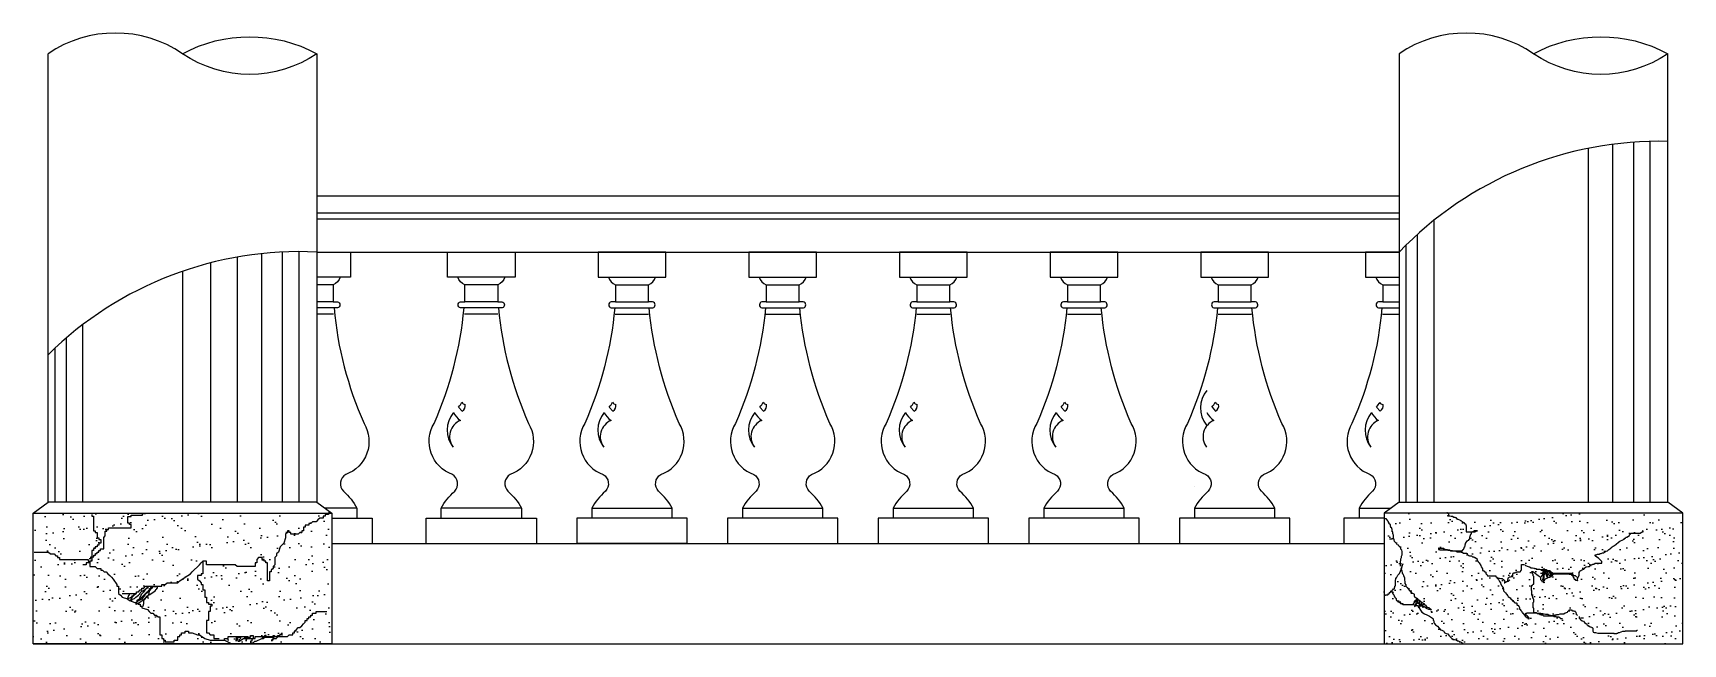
# Model space of a CAD drawing. Extents: x 693 to 3978, y 4508 to 5724.
import ezdxf

# ---------------------------------------------------------------- set-up
doc = ezdxf.new("R2010")
doc.units = 0
doc.header["$LTSCALE"] = 0.85
doc.header["$MEASUREMENT"] = 0
doc.layers.get('0').update_dxf_attribs({"color": 3, "linetype": 'CONTINUOUS'})
for name, color, linetype in [('2', 2, 'CONTINUOUS'), ('3', 3, 'CONTINUOUS'), ('4', 4, 'CONTINUOUS'), ('7', 7, 'CONTINUOUS')]:
    doc.layers.add(name, color=color, linetype=linetype)

msp = doc.modelspace()

# ---------------------------------------------------------------- hatches: boundary and pattern name
at = {"layer": '3'}
h = msp.add_hatch(dxfattribs=at)
h.set_pattern_fill('AR-SAND', color=256, scale=25, style=0)
h.set_pattern_definition([(37.5, (2517.184, -990.957), (-1.57483, 48.1706), [0, -38, 0, -42.5, 0, -40.625]), (7.5, (2517.184, -990.96), (44.2444, 70.55365), [0, -20.5, 0, -34.25, 0, -13.125]), (327.5, (2486.434, -990.957), (77.85355, 0.14148), [0, -12.5, 0, -45, 0, -58.75]), (317.5, (2486.434, -990.96), (75.1532, 21.9419), [0, -6.25, 0, -29.5, 0, -33.75])])
h.paths.add_polyline_path([(693.2, 4768), (693.2, 4508), (1288.2, 4508), (1288.2, 4768), (1281.8, 4768), (1281.8, 4765.6), (1274.6, 4765.6), (1274.6, 4762), (1271.1, 4762), (1271.1, 4758.4), (1263.9, 4758.4), (1260.4, 4754.9), (1256.8, 4751.3), (1249.6, 4751.3), (1246.1, 4747.7), (1242.5, 4747.7), (1242.5, 4744.1), (1235.3, 4744.1), (1235.3, 4740.6), (1231.8, 4740.6), (1231.8, 4733.4), (1228.2, 4733.4), (1228.2, 4729.8), (1224.6, 4729.8), (1221, 4726.3), (1206.7, 4726.3), (1206.7, 4729.8), (1203.2, 4729.8), (1203.2, 4733.4), (1199.6, 4733.4), (1199.6, 4729.8), (1196, 4726.3), (1196, 4719.1), (1192.4, 4708.4), (1188.9, 4704.8), (1185.3, 4701.3), (1181.7, 4690.6), (1178.2, 4687), (1178.2, 4683.4), (1174.6, 4679.8), (1174.6, 4665.6), (1171, 4662), (1171, 4658.4), (1167.4, 4654.8), (1167.4, 4651.3), (1163.9, 4651.3), (1163.9, 4633.4), (1160.3, 4633.4), (1160.3, 4669.1), (1156.7, 4669.1), (1156.7, 4672.7), (1153.1, 4672.7), (1153.1, 4676.3), (1149.6, 4676.3), (1149.6, 4679.8), (1142.4, 4679.8), (1138.8, 4676.3), (1138.8, 4669.1), (1137.5, 4669.1), (1137.5, 4668.6), (1135.3, 4668.6), (1135.3, 4662), (1099.5, 4662), (1095.9, 4665.6), (1083.7, 4665.6), (1083.7, 4663), (1080.9, 4663), (1080.9, 4665.6), (1038.8, 4665.6), (1038.8, 4672.7), (1031.6, 4672.7), (1031.6, 4687), (1035.2, 4687), (1035.2, 4690.6), (1038.8, 4690.6), (1038.8, 4694.1), (1045.9, 4694.1), (1045.9, 4697.7), (1049.5, 4697.7), (1049.5, 4701.3), (1053.1, 4701.3), (1053.1, 4704.8), (1070.9, 4704.8), (1070.9, 4701.3), (1074.5, 4701.3), (1074.5, 4697.7), (1116.2, 4697.7), (1114.8, 4699.7), (1114.8, 4702.6), (1117.7, 4702.6), (1123.3, 4694.1), (1126.2, 4691.3), (1129, 4682.8), (1131.8, 4679.9), (1131.8, 4677.1), (1134.6, 4674.3), (1131.8, 4674.3), (1131.8, 4671.5), (1134.6, 4668.6), (1135.3, 4668.6), (1135.3, 4669.1), (1138.8, 4669.1), (1138.8, 4676.3), (1142.4, 4679.8), (1149.6, 4679.8), (1149.6, 4676.3), (1153.1, 4676.3), (1153.1, 4672.7), (1156.7, 4672.7), (1156.7, 4669.1), (1160.3, 4669.1), (1160.3, 4633.4), (1163.9, 4633.4), (1163.9, 4651.3), (1167.4, 4651.3), (1167.4, 4654.8), (1171, 4658.4), (1171, 4662), (1174.6, 4665.6), (1174.6, 4679.8), (1178.2, 4683.4), (1178.2, 4687), (1181.7, 4690.6), (1185.3, 4701.3), (1188.9, 4704.8), (1192.4, 4708.4), (1196, 4719.1), (1196, 4726.3), (1199.6, 4729.8), (1199.6, 4733.4), (1203.2, 4733.4), (1203.2, 4729.8), (1206.7, 4729.8), (1206.7, 4726.3), (1221, 4726.3), (1224.6, 4729.8), (1228.2, 4729.8), (1228.2, 4733.4), (1231.8, 4733.4), (1231.8, 4740.6), (1235.3, 4740.6), (1235.3, 4744.1), (1242.5, 4744.1), (1242.5, 4747.7), (1246.1, 4747.7), (1249.6, 4751.3), (1256.8, 4751.3), (1260.4, 4754.9), (1263.9, 4758.4), (1271.1, 4758.4), (1271.1, 4762), (1274.6, 4762), (1274.6, 4765.6), (1281.8, 4765.6), (1281.8, 4768)])
h = msp.add_hatch(dxfattribs=at)
h.set_pattern_fill('AR-SAND', color=256, scale=20, style=0)
h.set_pattern_definition([(37.5, (2517.184, -990.957), (-1.25987, 38.53648), [0, -30.4, 0, -34, 0, -32.5]), (7.5, (2517.184, -990.957), (35.39553, 56.4429), [0, -16.4, 0, -27.4, 0, -10.5]), (327.5, (2492.584, -990.957), (62.28284, 0.11318), [0, -10, 0, -36, 0, -47]), (317.5, (2492.584, -990.957), (60.12253, 17.5535), [0, -5, 0, -23.6, 0, -27])])
h.paths.add_polyline_path([(3383.2, 4768), (3383.2, 4508), (3978.2, 4508), (3978.2, 4768)])
h.paths.add_polyline_path([(3504.9, 4695), (3494, 4695), (3493.1, 4695.9), (3491.3, 4695.9), (3491.3, 4698.6), (3492.2, 4698.6), (3493.1, 4697.7), (3502.2, 4697.7), (3502.2, 4696.8), (3504, 4696.8), (3504, 4695.9), (3504.9, 4695.9)], flags=16)
h.paths.add_polyline_path([(3627.4, 4632.4), (3627.1, 4632.1), (3628.3, 4632.4), (3628.4, 4632.4)], flags=16)
h.paths.add_polyline_path([(3699.1, 4656.8), (3699.5, 4656.8), (3699.5, 4656.3), (3699.9, 4655.9), (3699.9, 4655.5), (3700.8, 4654.2), (3701.6, 4653.4), (3701.6, 4652.6), (3702, 4652.2), (3702.8, 4650.5), (3703.3, 4649.2), (3704.1, 4648), (3705.8, 4645.9), (3706.2, 4644.6), (3707, 4642.1), (3707.9, 4640.8), (3708.3, 4639.6), (3708.3, 4641.3), (3707.9, 4641.7), (3707.9, 4642.5), (3707.5, 4642.9), (3707.5, 4645.5), (3707, 4645.9), (3707, 4646.7), (3706.6, 4647.1), (3706.6, 4648), (3705.8, 4649.2), (3705.8, 4649.6), (3705.4, 4650.1), (3705.4, 4650.5), (3704.9, 4650.9), (3704.5, 4651.3), (3704.5, 4651.7), (3703.7, 4652.6), (3703.7, 4652.6), (3704.5, 4651.7), (3704.5, 4651.3), (3705.8, 4650.1), (3705.8, 4649.2), (3706.6, 4648), (3706.6, 4647.1), (3707, 4646.7), (3707, 4645.9), (3707.5, 4645.5), (3707.5, 4642.9), (3707.9, 4642.5), (3707.9, 4641.7), (3708.3, 4641.3), (3708.3, 4639.2), (3708.4, 4639.3), (3707.9, 4640.8), (3707, 4642.1), (3706.2, 4644.6), (3705.8, 4645.9), (3704.1, 4648), (3703.3, 4649.2), (3702.8, 4650.5), (3702, 4652.2), (3701.2, 4653), (3701.2, 4653.8), (3700.8, 4654.2), (3699.9, 4655.5), (3699.9, 4655.9), (3699.1, 4656.8), (3699.1, 4656.8), (3699.1, 4655.9), (3699.9, 4653.4), (3700.3, 4652.2), (3701.2, 4650.9), (3701.6, 4649.6), (3701.6, 4645.5), (3701.2, 4645), (3701.2, 4638.8), (3700.3, 4637.9), (3700.3, 4636.7), (3699.9, 4636.2), (3699.5, 4635.8), (3699.5, 4635), (3699.1, 4635), (3699.1, 4636.2), (3699.5, 4638.8), (3700.3, 4640.8), (3700.3, 4650.9), (3699.5, 4651.7), (3699.1, 4651.3), (3699.1, 4650.5), (3698.2, 4648.8), (3698.2, 4645), (3697.8, 4644.6), (3697.8, 4643.8), (3697, 4643.8), (3697, 4643.4), (3696.6, 4643.4), (3696.6, 4642.1), (3696.1, 4642.1), (3696.1, 4642.5), (3696.6, 4642.5), (3696.6, 4643.8), (3697.4, 4643.8), (3697.4, 4644.2), (3698.2, 4645), (3698.2, 4648.8), (3699.1, 4650.5), (3699.1, 4651.3), (3699.5, 4651.7), (3699.5, 4652.2), (3700.3, 4651.3), (3700.3, 4640.8), (3699.5, 4638.8), (3699.1, 4636.2), (3699.1, 4635.4), (3700.3, 4636.7), (3700.3, 4638.3), (3701.2, 4639.2), (3701.2, 4645), (3701.6, 4645.5), (3701.6, 4649.6), (3701.2, 4650.9), (3700.3, 4652.2), (3699.9, 4653.4), (3699.1, 4655.9), (3699.1, 4656.8)], flags=16)
h.paths.add_polyline_path([(3417.5, 4658.4), (3417.5, 4661.1), (3418.4, 4661.1), (3418.4, 4663.8), (3419.3, 4664.7), (3419.3, 4665.6), (3420.2, 4666.5), (3419.3, 4662.9)], flags=16)
h.paths.add_polyline_path([(3448, 4596.7), (3447.7, 4595.8), (3448.6, 4595.8), (3448.9, 4596.7)], flags=16)

# ---------------------------------------------------------------- linework, layer by layer
at = {"color": 3}
for p, q in [((3622.2, 4630.8), (3631.1, 4633.1)), ((3631.1, 4633.1), (3633.3, 4635.3))]:
    msp.add_line(p, q, dxfattribs=at)
at = {"layer": '2'}
for p, q in [((1258.2, 4789.9), (723.2, 4789.9)), ((3413.2, 4789.9), (3948.2, 4789.9))]:
    msp.add_line(p, q, dxfattribs=at)
for points in [[(1258.2, 5682.8), (1258.2, 4789.9), (1288.2, 4768), (1288.2, 4508), (693.2, 4508), (693.2, 4768), (723.2, 4789.9), (723.2, 5682.8)], [(3413.2, 5682.8), (3413.2, 4789.9), (3383.2, 4768), (3383.2, 4508), (3978.2, 4508), (3978.2, 4768), (3948.2, 4789.9), (3948.2, 5682.8)], [(693.2, 4508), (3978.2, 4508)]]:
    msp.add_lwpolyline(points, dxfattribs=at)
at = {"layer": '3'}
for p, q in [((723.2, 5397.3), (723.2, 5682.8)), ((3789.5, 5494.4), (3789.5, 4789.9)), ((3837.9, 5502.4), (3837.9, 4789.9)), ((3879.5, 5506.6), (3879.5, 4789.9)), ((3912.4, 5508.2), (3912.4, 4789.9)), ((1258.2, 5365.9), (3413.2, 5365.9)), ((1258.2, 5353.9), (3413.2, 5353.9)), ((3449, 5322.8), (3449, 4789.9)), ((3481.9, 5350.8), (3481.9, 4789.9)), ((3426.3, 5301.3), (3426.3, 4789.9)), ((1046.3, 5266.4), (1046.3, 4789.9)), ((1099.5, 5277.9), (1099.5, 4789.9)), ((1147.9, 5284.8), (1147.9, 4789.9)), ((1189.5, 5288), (1189.5, 4789.9)), ((1222.3, 5288.8), (1222.3, 4789.9)), ((990.7, 5249.6), (990.7, 4789.9)), ((1290.9, 5223), (1258.2, 5223)), ((1618.4, 5223), (1552.9, 5223)), ((1852.9, 5223), (1918.4, 5223)), ((2152.9, 5223), (2218.4, 5223)), ((2452.9, 5223), (2518.4, 5223)), ((2752.9, 5223), (2818.4, 5223)), ((3052.9, 5223), (3118.4, 5223)), ((3380.5, 5223), (3413.2, 5223)), ((1291.4, 5164.6), (1258.2, 5164.6)), ((1618.9, 5164.6), (1552.5, 5164.6)), ((1852.5, 5164.6), (1918.9, 5164.6)), ((2152.5, 5164.6), (2218.9, 5164.6)), ((2452.5, 5164.6), (2518.9, 5164.6)), ((2752.5, 5164.6), (2818.9, 5164.6)), ((3052.5, 5164.6), (3118.9, 5164.6)), ((3380, 5164.6), (3413.2, 5164.6)), ((791.9, 5143.2), (791.9, 4789.9)), ((736.3, 5096.2), (736.3, 4789.9)), ((759, 5116.6), (759, 4789.9))]:
    msp.add_line(p, q, dxfattribs=at)
for points in [[(990.7, 5682.8, -0.25232), (1258.2, 5682.8, -0.307867), (990.7, 5682.8, 0.307867), (723.2, 5682.8, 0.307867)], [(3680.7, 5682.8, -0.25232), (3948.2, 5682.8, -0.307867), (3680.7, 5682.8, 0.307867), (3413.2, 5682.8, 0.307867)]]:
    msp.add_lwpolyline(points, format="xyb", dxfattribs=at)
for points in [[(1540.5, 4979.4), (1547.6, 4971.6)], [(1840.5, 4979.4), (1847.6, 4971.6)], [(2140.5, 4979.4), (2147.6, 4971.6)], [(2440.5, 4979.4), (2447.6, 4971.6)], [(2740.5, 4979.4), (2747.6, 4971.6)], [(3040.5, 4979.4), (3047.6, 4971.6)], [(3368, 4979.4), (3375.1, 4971.6)], [(810, 4765.6), (810, 4762), (813.6, 4762), (813.6, 4733.4), (817.2, 4733.4), (817.2, 4729.8), (820.8, 4729.8), (820.8, 4719.1), (824.3, 4719.1), (824.3, 4715.6), (827.9, 4715.6), (827.9, 4708.4), (824.3, 4708.4), (824.3, 4704.8), (820.8, 4704.8), (820.8, 4701.3), (817.2, 4701.3), (817.2, 4697.7), (813.6, 4697.7), (813.6, 4694.1), (810, 4694.1), (810, 4672.7), (806.5, 4672.7), (806.5, 4669.1), (799.3, 4669.1), (799.3, 4665.6), (792.2, 4665.6)], [(805, 4678), (808.2, 4678), (808.2, 4681.2), (814.6, 4681.2), (814.6, 4684.4), (817.8, 4684.4), (817.8, 4687.7), (821, 4687.7), (821, 4690.9), (824.2, 4690.9), (824.2, 4694.1), (827.5, 4694.1), (827.5, 4697.3), (833.9, 4697.3), (833.9, 4719.7), (837.1, 4722.9), (837.1, 4732.5), (840.3, 4732.5), (840.3, 4735.8), (837.1, 4735.8), (843.5, 4735.8), (843.5, 4739), (888.4, 4739), (888.4, 4745.4), (885.2, 4745.4), (885.2, 4748.6), (882, 4748.6), (882, 4761.4), (888.4, 4761.4), (888.4, 4764.6), (910.9, 4764.6), (910.9, 4767.8), (917.3, 4767.8)], [(1285.4, 4769.1), (1281.8, 4769.1), (1281.8, 4765.6), (1274.6, 4765.6), (1274.6, 4762), (1271.1, 4762), (1271.1, 4758.4), (1263.9, 4758.4), (1260.4, 4754.9), (1256.8, 4751.3), (1249.6, 4751.3), (1246.1, 4747.7), (1242.5, 4747.7), (1242.5, 4744.1), (1235.3, 4744.1), (1235.3, 4740.6), (1231.8, 4740.6), (1231.8, 4733.4), (1228.2, 4733.4), (1228.2, 4729.8), (1224.6, 4729.8), (1221, 4726.3), (1206.7, 4726.3), (1206.7, 4729.8), (1203.2, 4729.8), (1203.2, 4733.4), (1199.6, 4733.4), (1199.6, 4729.8), (1196, 4726.3), (1196, 4719.1), (1192.4, 4708.4), (1188.9, 4704.8), (1185.3, 4701.3), (1181.7, 4690.6), (1178.2, 4687), (1178.2, 4683.4), (1174.6, 4679.8), (1174.6, 4665.6), (1171, 4662), (1171, 4658.4), (1167.4, 4654.8), (1167.4, 4651.3), (1163.9, 4651.3), (1163.9, 4633.4), (1160.3, 4633.4), (1160.3, 4669.1), (1156.7, 4669.1), (1156.7, 4672.7), (1153.1, 4672.7), (1153.1, 4676.3), (1149.6, 4676.3), (1149.6, 4679.8), (1142.4, 4679.8), (1138.8, 4676.3), (1138.8, 4669.1), (1135.3, 4669.1), (1135.3, 4662), (1099.5, 4662), (1095.9, 4665.6), (1038.8, 4665.6), (1038.8, 4672.7), (1031.6, 4672.7), (1031.6, 4647.7), (1028, 4647.7), (1028, 4644.1), (1020.9, 4644.1), (1020.9, 4637), (1024.5, 4633.4), (1028, 4629.8), (1028, 4626.3), (1031.6, 4626.3), (1031.6, 4615.6), (1035.2, 4615.6), (1035.2, 4601.3), (1038.8, 4601.3), (1038.8, 4590.6), (1042.3, 4590.6), (1042.3, 4587), (1049.5, 4587), (1049.5, 4583.4), (1045.9, 4583.4), (1045.9, 4572.7), (1042.3, 4572.7), (1042.3, 4554.8), (1038.8, 4554.8), (1038.8, 4529.8), (1042.3, 4529.8), (1045.9, 4526.3), (1053.1, 4526.3), (1053.1, 4519.1), (1063.8, 4519.1)], [(3547.2, 4742.7), (3547.2, 4743.6), (3546.3, 4743.6), (3546.3, 4745.4), (3545.4, 4745.4), (3545.4, 4746.3), (3544.5, 4746.3), (3544.5, 4747.2), (3543.6, 4747.2), (3543.6, 4748.1), (3542.7, 4748.1), (3542.7, 4749), (3541.8, 4749), (3540.9, 4749.9), (3540, 4749.9), (3539.1, 4750.9), (3538.1, 4751.8), (3537.2, 4751.8), (3536.3, 4752.7), (3533.6, 4754.5), (3530.9, 4755.4), (3530, 4755.4), (3529.1, 4756.3), (3528.2, 4756.3), (3528.2, 4758.1), (3527.3, 4758.1), (3526.4, 4759), (3525.4, 4759), (3524.5, 4759.9), (3521.8, 4759.9), (3519.1, 4761.7), (3516.4, 4761.7), (3513.7, 4762.6), (3510, 4762.6), (3510, 4763.5), (3510.9, 4763.5), (3510.9, 4764.5), (3511.8, 4764.5), (3511.8, 4767.2), (3510.9, 4767.2), (3510.9, 4768.1), (3509.1, 4768.1), (3509.1, 4769), (3508.2, 4769), (3508.2, 4769.9)], [(3415.7, 4662.9), (3415.7, 4671.1), (3416.6, 4674.7), (3416.6, 4677.4), (3417.5, 4680.1), (3417.5, 4682.8), (3419.3, 4685.6), (3419.3, 4691.9), (3418.4, 4694.6), (3416.6, 4696.4), (3416.6, 4699.2), (3415.7, 4700.1), (3412.9, 4701.9), (3412, 4704.6), (3409.3, 4705.5), (3407.5, 4708.2), (3404.8, 4711), (3403.9, 4711.9), (3403.9, 4712.8), (3403, 4713.7), (3403, 4716.4), (3402.1, 4717.3), (3402.1, 4724.6), (3401.2, 4725.5), (3401.2, 4727.3), (3400.2, 4727.3), (3400.2, 4730.9), (3399.3, 4730.9), (3399.3, 4737.2), (3398.4, 4737.2), (3398.4, 4739.1), (3397.5, 4739.1), (3397.5, 4740), (3396.6, 4740), (3396.6, 4740.9), (3395.7, 4741.8), (3395.7, 4745.4), (3394.8, 4745.4), (3394.8, 4746.3), (3393.9, 4746.3), (3393.9, 4747.2), (3393, 4747.2), (3393, 4748.1), (3391.2, 4751.8), (3390.3, 4752.7), (3388.5, 4755.4), (3388.5, 4756.3), (3387.5, 4757.2), (3384.8, 4757.2), (3384.8, 4758.1), (3383, 4758.1), (3383, 4759.9), (3383.9, 4759.9)], [(3546.6, 4743.1), (3546.6, 4731.3), (3563.9, 4731.3), (3566.6, 4733.1), (3569.3, 4733.1), (3563, 4733.1), (3560.3, 4731.3), (3559.4, 4731.3), (3558.4, 4730.4), (3557.5, 4730.4), (3557.5, 4729.5), (3556.6, 4729.5), (3556.6, 4726.8), (3555.7, 4726.8), (3555.7, 4725.9), (3554.8, 4725), (3554.8, 4723.1), (3553.9, 4722.2), (3553.9, 4721.3), (3553, 4720.4), (3553, 4716.8), (3552.1, 4715.9), (3550.3, 4714.1), (3549.4, 4713.2), (3548.5, 4712.3), (3547.5, 4712.3), (3547.5, 4711.4), (3546.6, 4711.4), (3546.6, 4710.4), (3545.7, 4710.4), (3545.7, 4708.6), (3544.8, 4708.6), (3544.8, 4705.9), (3543.9, 4705), (3543.9, 4702.3), (3543, 4701.4), (3543, 4700.5), (3542.1, 4699.6), (3542.1, 4697.7), (3541.2, 4697.7), (3541.2, 4696.8), (3540.3, 4695.9), (3540.3, 4695), (3539.4, 4695), (3539.4, 4694.1), (3538.5, 4694.1), (3538.5, 4693.2), (3537.6, 4693.2), (3537.6, 4692.3), (3520.3, 4692.3), (3519.4, 4693.2), (3515.8, 4693.2), (3514.9, 4694.1), (3510.3, 4694.1), (3509.4, 4695), (3504.9, 4695), (3504.9, 4695.9), (3504, 4695.9), (3504, 4696.8), (3502.2, 4696.8), (3502.2, 4697.7), (3493.1, 4697.7), (3492.2, 4698.6), (3491.3, 4698.6), (3491.3, 4695.9), (3493.1, 4695.9), (3494, 4695), (3513, 4695), (3515.8, 4693.2), (3525.8, 4693.2), (3528.5, 4691.4), (3533.9, 4691.4), (3536.7, 4690.5), (3538.5, 4690.5), (3541.2, 4688.7), (3547.5, 4688.7), (3548.5, 4687.8), (3548.5, 4685.9), (3549.4, 4685.9), (3549.4, 4685), (3550.3, 4685), (3551.2, 4684.1), (3552.1, 4684.1), (3553, 4683.2), (3557.5, 4683.2), (3558.4, 4682.3), (3559.4, 4681.4), (3561.2, 4681.4), (3562.1, 4680.5), (3563.9, 4680.5), (3563.9, 4679.6), (3564.8, 4679.6), (3565.7, 4678.7), (3566.6, 4678.7), (3567.5, 4677.8), (3567.5, 4676), (3568.4, 4676), (3568.4, 4674.1), (3570.2, 4671.4), (3572.1, 4669.6), (3575.7, 4664.2), (3576.6, 4661.4), (3578.4, 4658.7), (3579.3, 4657.8), (3579.3, 4654.2), (3581.1, 4654.2), (3581.1, 4653.3), (3582.1, 4653.3), (3582.1, 4652.4), (3583, 4652.4), (3583.9, 4651.5), (3584.8, 4651.5), (3584.8, 4650.6), (3585.7, 4650.6), (3585.7, 4647.8), (3586.6, 4647.8), (3586.6, 4646.9), (3587.5, 4646), (3588.4, 4645.1), (3588.4, 4644.2), (3589.3, 4644.2), (3589.3, 4643.3), (3605.7, 4643.3), (3605.7, 4641.5), (3606.6, 4641.5), (3606.6, 4640.6), (3607.5, 4640.6), (3607.5, 4639.7), (3609.3, 4637.9), (3610.2, 4636.9), (3611.1, 4636), (3612, 4633.3), (3612.9, 4632.4), (3614.7, 4629.7), (3615.6, 4626.1), (3617.5, 4623.3), (3618.4, 4622.4), (3620.2, 4619.7), (3621.1, 4617), (3621.1, 4613.4), (3624.7, 4609.7), (3626.5, 4607), (3629.3, 4603.4), (3630.2, 4602.5), (3632.9, 4600.7), (3633.8, 4599.7), (3635.6, 4597.9), (3639.3, 4594.3), (3641.1, 4591.6), (3642, 4591.6), (3642, 4590.7), (3642.9, 4590.7), (3643.8, 4589.8), (3646.5, 4589.8), (3646.5, 4588.9), (3647.4, 4588.9), (3647.4, 4586.1), (3648.3, 4585.2), (3649.2, 4585.2), (3650.1, 4584.3), (3652, 4581.6), (3652.9, 4580.7), (3652.9, 4577.1), (3653.8, 4576.2), (3655.6, 4574.3), (3656.5, 4573.4), (3657.4, 4572.5), (3657.4, 4571.6), (3658.3, 4570.7), (3658.3, 4569.8), (3659.2, 4569.8), (3660.1, 4568.9), (3660.1, 4568), (3661, 4568), (3661, 4567.1), (3662, 4567.1), (3662, 4566.2), (3662.9, 4565.3), (3662.9, 4564.4), (3663.8, 4564.4), (3663.8, 4562.5), (3664.7, 4562.5), (3665.6, 4561.6), (3666.5, 4561.6), (3666.5, 4560.7), (3668.3, 4560.7), (3668.3, 4559.8), (3669.2, 4559.8), (3669.2, 4558.9), (3671, 4558.9), (3671, 4558), (3671.9, 4558), (3671.9, 4559.8), (3671, 4559.8), (3671, 4560.7), (3670.1, 4560.7), (3670.1, 4561.6), (3669.2, 4562.5), (3669.2, 4563.4), (3668.3, 4563.4), (3666.5, 4565.3), (3665.6, 4565.3), (3665.6, 4567.1), (3664.7, 4567.1), (3664.7, 4568), (3665.6, 4568), (3665.6, 4568.9), (3667.4, 4568.9), (3667.4, 4569.8), (3685.6, 4569.8), (3690.1, 4568.9), (3694.6, 4568.9), (3695.5, 4568), (3701.9, 4568), (3704.6, 4567.1), (3709.2, 4567.1), (3711.9, 4565.3), (3714.6, 4565.3), (3717.3, 4564.4), (3719.2, 4564.4), (3721.9, 4562.5), (3725.5, 4562.5), (3728.2, 4561.6), (3731, 4561.6), (3733.7, 4559.8), (3734.6, 4558.9), (3738.2, 4558.9)], [(3768.2, 4564.4), (3767.3, 4565.3), (3767.3, 4566.2), (3766.4, 4566.2), (3766.4, 4568), (3765.5, 4568.9), (3765.5, 4570.7), (3764.5, 4571.6), (3764.5, 4572.5), (3762.7, 4572.5), (3761.8, 4573.4), (3758.2, 4573.4), (3758.2, 4574.3), (3756.4, 4574.3), (3756.4, 4575.2), (3751.8, 4575.2), (3750.9, 4574.3), (3750, 4574.3), (3750, 4573.4), (3748.2, 4571.6), (3747.3, 4570.7), (3743.7, 4568.9), (3740.9, 4567.1), (3732.8, 4567.1), (3730, 4566.2), (3726.4, 4566.2), (3725.5, 4565.3), (3722.8, 4565.3), (3722.8, 4564.4), (3721, 4564.4), (3720.1, 4563.4), (3701, 4563.4), (3700.1, 4564.4), (3699.2, 4564.4), (3699.2, 4565.3), (3696.5, 4565.3), (3695.5, 4566.2), (3693.7, 4566.2), (3692.8, 4567.1), (3691.9, 4567.1), (3691, 4568), (3688.3, 4568), (3685.6, 4569.8), (3682.8, 4569.8), (3681.9, 4570.7), (3681, 4570.7), (3681, 4578.9), (3680.1, 4579.8), (3680.1, 4590.7), (3681, 4591.6), (3681, 4597), (3680.1, 4597.9), (3680.1, 4598.8), (3679.2, 4599.7), (3678.3, 4603.4), (3678.3, 4604.3), (3677.4, 4605.2), (3677.4, 4614.3), (3676.5, 4614.3), (3676.5, 4622.4), (3677.4, 4622.4), (3677.4, 4625.1), (3678.3, 4625.1), (3679.2, 4626.1), (3680.1, 4627), (3681, 4627), (3681, 4642.4), (3680.1, 4643.3), (3680.1, 4646), (3678.3, 4647.8), (3678.3, 4649.6), (3677.4, 4650.6), (3677.4, 4652.4), (3679.2, 4652.4), (3683.7, 4648.7), (3687.4, 4646), (3690.1, 4644.2), (3693.7, 4641.5), (3694.6, 4640.6), (3694.6, 4636), (3695.5, 4635.1), (3696.5, 4635.1), (3697.4, 4632.4), (3700.1, 4631.5), (3701, 4631.5), (3701.9, 4630.6), (3701.9, 4629.7), (3701, 4629.7), (3701, 4633.3), (3701.9, 4634.2), (3701.9, 4635.1), (3702.8, 4635.1), (3702.8, 4636), (3703.7, 4636), (3703.7, 4636.9), (3704.6, 4637.9), (3705.5, 4637.9), (3709.2, 4639.7), (3710.1, 4640.6), (3712.8, 4640.6), (3713.7, 4641.5), (3716.4, 4643.3), (3718.2, 4645.1), (3719.2, 4645.1), (3719.2, 4646), (3720.1, 4646.9), (3720.1, 4647.8), (3747.3, 4647.8), (3751.8, 4646.9), (3755.5, 4646.9), (3755.5, 4646), (3756.4, 4646), (3756.4, 4645.1), (3757.3, 4645.1), (3758.2, 4644.2), (3759.1, 4644.2), (3759.1, 4641.5), (3760, 4640.6), (3760, 4639.7), (3760.9, 4639.7), (3760.9, 4637.9), (3761.8, 4636.9), (3762.7, 4636.9), (3764.5, 4635.1), (3767.3, 4634.2), (3768.2, 4634.2), (3768.2, 4633.3), (3768.2, 4637.9), (3769.1, 4638.8), (3769.1, 4640.6), (3770, 4641.5), (3770, 4642.4), (3770.9, 4642.4), (3770.9, 4643.3), (3771.8, 4643.3), (3771.8, 4651.5), (3772.7, 4651.5), (3772.7, 4652.4), (3773.6, 4653.3), (3774.5, 4654.2), (3775.4, 4654.2), (3776.4, 4655.1), (3779.1, 4656), (3780, 4656.9), (3780.9, 4656.9), (3781.8, 4657.8), (3782.7, 4658.7), (3782.7, 4659.6), (3783.6, 4660.5), (3784.5, 4660.5), (3785.4, 4661.4), (3786.3, 4661.4), (3789.1, 4662.4), (3791.8, 4662.4), (3792.7, 4663.3), (3793.6, 4664.2), (3795.4, 4664.2), (3795.4, 4665.1), (3796.3, 4665.1), (3797.2, 4666), (3798.1, 4666), (3799, 4666.9), (3800.9, 4666.9), (3803.6, 4668.7), (3816.3, 4668.7), (3816.3, 4672.3), (3813.6, 4675.1), (3809.9, 4678.7), (3804.5, 4682.3), (3803.6, 4683.2), (3803.6, 4685), (3805.4, 4685), (3808.1, 4686.9), (3811.8, 4686.9), (3812.7, 4687.8), (3815.4, 4687.8), (3818.1, 4689.6), (3820.8, 4689.6), (3821.7, 4690.5), (3824.5, 4692.3), (3828.1, 4693.2), (3829.9, 4695), (3830.8, 4695.9), (3834.5, 4698.6), (3835.4, 4699.6), (3839, 4702.3), (3841.7, 4704.1), (3845.4, 4706.8), (3849.9, 4710.4), (3852.6, 4712.3), (3858.1, 4715), (3860.8, 4716.8), (3862.6, 4718.6), (3863.5, 4718.6), (3864.4, 4719.5), (3865.3, 4720.4), (3866.2, 4720.4), (3869.9, 4722.2), (3871.7, 4724.1), (3871.7, 4725), (3873.5, 4726.8), (3874.4, 4726.8), (3874.4, 4727.7), (3875.3, 4728.6), (3892.6, 4728.6), (3895.3, 4730.4), (3898, 4731.3), (3898, 4734), (3898.9, 4734)], [(695.7, 4690.6), (724.3, 4690.6), (727.8, 4687), (735, 4687), (738.6, 4683.4), (742.1, 4683.4), (742.1, 4679.8), (745.7, 4679.8), (745.7, 4676.3), (802.9, 4676.3), (802.9, 4672.7), (806.5, 4672.7), (806.5, 4662), (817.2, 4662), (820.8, 4658.4), (827.9, 4658.4), (827.9, 4654.8), (831.5, 4654.8), (835.1, 4651.3), (838.6, 4651.3), (842.2, 4647.7), (845.8, 4644.1), (849.3, 4640.6), (852.9, 4637), (860.1, 4626.3), (860.1, 4622.7), (863.6, 4622.7), (863.6, 4608.4), (867.2, 4604.8), (870.8, 4601.3), (881.5, 4597.7), (885.1, 4594.1), (895.8, 4590.6), (899.4, 4590.6), (903, 4587), (906.5, 4587), (906.5, 4583.4), (910.1, 4583.4), (910.1, 4579.8), (920.8, 4576.3), (924.4, 4572.7), (928, 4569.1), (931.5, 4569.1), (935.1, 4565.5), (938.7, 4565.5), (942.3, 4562), (945.8, 4562), (945.8, 4526.3), (949.4, 4526.3), (949.4, 4519.1), (953, 4519.1), (953, 4515.5), (956.6, 4515.5), (956.6, 4512), (974.4, 4512), (974.4, 4515.5), (981.6, 4515.5), (981.6, 4522.7), (985.2, 4522.7), (985.2, 4526.3), (988.7, 4526.3), (988.7, 4529.8), (995.9, 4529.8), (995.9, 4533.4), (1003, 4533.4), (1003, 4529.8), (1010.2, 4529.8), (1020.9, 4526.3), (1024.5, 4526.3), (1035.2, 4519.1), (1045.9, 4515.5), (1074.5, 4515.5), (1088.8, 4508.4), (1131.7, 4508.4)], [(870.8, 4608.4), (899.4, 4608.4), (899.4, 4612), (903, 4612), (906.5, 4615.6), (910.1, 4615.6), (910.1, 4619.1), (913.7, 4619.1), (917.3, 4622.7), (949.4, 4622.7), (949.4, 4626.3), (956.6, 4626.3), (960.1, 4629.8), (981.6, 4629.8), (985.2, 4633.4), (995.9, 4640.6), (1006.6, 4647.7), (1010.2, 4651.3), (1024.5, 4665.6), (1028, 4669.1), (1031.6, 4672.7)], [(3384.8, 4604.9), (3385.7, 4604.9), (3386.6, 4605.8), (3390.3, 4605.8), (3392.1, 4607.6), (3393, 4607.6), (3393, 4608.5), (3394.8, 4610.3), (3398.4, 4613.9), (3399.3, 4614.8), (3400.2, 4615.8), (3402.1, 4617.6), (3403, 4617.6), (3403.9, 4618.5), (3403.9, 4620.3), (3404.8, 4620.3), (3404.8, 4623), (3405.7, 4623.9), (3405.7, 4635.7), (3406.6, 4636.6), (3406.6, 4639.3), (3407.5, 4639.3), (3409.3, 4642), (3410.2, 4644.8), (3413.9, 4648.4), (3415.7, 4652.9), (3417.5, 4658.4), (3419.3, 4662.9), (3420.2, 4666.5), (3420.2, 4667.4), (3420.2, 4666.5), (3419.3, 4665.6), (3419.3, 4664.7), (3418.4, 4663.8), (3418.4, 4661.1), (3417.5, 4661.1), (3417.5, 4658.4), (3416.6, 4658.4), (3416.6, 4656.6), (3418.4, 4653.8), (3418.4, 4652), (3419.3, 4651.1), (3419.3, 4648.4), (3420.2, 4647.5), (3422, 4644.8), (3422, 4643.9), (3422.9, 4641.1), (3423.8, 4640.2), (3423.8, 4634.8), (3424.7, 4632.1), (3424.7, 4628.4), (3426.6, 4625.7), (3426.6, 4623), (3429.3, 4620.3), (3432.9, 4614.8), (3436.5, 4611.2), (3441.1, 4608.5), (3442, 4607.6), (3442.9, 4606.7), (3442.9, 4603.1), (3443.8, 4602.2), (3447.4, 4599.4), (3448.3, 4598.5), (3452, 4595.8), (3452.9, 4594.9), (3455.6, 4593.1), (3456.5, 4592.2), (3459.2, 4590.4), (3460.1, 4589.5), (3461, 4588.6), (3462.8, 4588.6), (3462.8, 4587.6), (3463.8, 4586.7), (3464.7, 4585.8), (3465.6, 4584.9), (3468.3, 4581.3), (3471.9, 4580.4), (3476.5, 4576.8), (3477.4, 4575.9), (3474.6, 4575.9), (3471.9, 4576.8), (3467.4, 4578.6), (3461.9, 4582.2), (3459.2, 4583.1), (3456.5, 4583.1), (3453.8, 4584.9), (3453.8, 4582.2), (3454.7, 4582.2), (3453.8, 4583.1), (3452.9, 4583.1), (3450.1, 4584), (3446.5, 4584), (3442, 4585.8), (3421.1, 4585.8), (3418.4, 4587.6), (3415.7, 4588.6), (3414.8, 4589.5), (3414.8, 4592.2), (3414.8, 4589.5), (3415.7, 4588.6), (3420.2, 4588.6), (3421.1, 4587.6), (3418.4, 4587.6), (3417.5, 4588.6), (3416.6, 4588.6), (3415.7, 4589.5), (3414.8, 4589.5), (3414.8, 4590.4), (3412.9, 4590.4), (3412.9, 4591.3), (3411.1, 4591.3), (3411.1, 4592.2), (3410.2, 4593.1), (3409.3, 4593.1), (3409.3, 4594), (3408.4, 4594), (3408.4, 4594.9), (3407.5, 4594.9), (3407.5, 4597.6), (3405.7, 4599.4), (3405.7, 4600.3), (3404.8, 4601.2), (3404.8, 4602.2), (3403.9, 4602.2), (3403.9, 4604), (3403, 4604.9), (3402.1, 4605.8), (3402.1, 4606.7), (3401.2, 4607.6), (3401.2, 4608.5), (3400.2, 4608.5), (3400.2, 4609.4), (3398.4, 4611.2), (3397.5, 4612.1), (3396.6, 4613), (3396.6, 4613.9), (3396.6, 4613), (3397.5, 4613), (3397.5, 4612.1), (3399.3, 4612.1), (3399.3, 4611.2), (3401.2, 4611.2), (3402.1, 4610.3), (3401.2, 4610.3)], [(3608.4, 4639.7), (3609.3, 4639.7), (3610.2, 4638.8), (3612.9, 4638.8), (3615.6, 4637.9), (3618.4, 4637.9), (3619.3, 4636.9), (3620.2, 4636.9), (3620.2, 4636), (3621.1, 4636), (3622, 4635.1), (3622, 4634.2), (3622.9, 4634.2), (3622.9, 4633.3), (3623.8, 4632.4), (3623.8, 4629.7), (3622, 4629.7), (3622.9, 4629.7), (3625.6, 4631.5), (3626.5, 4631.5), (3627.4, 4632.4), (3628.4, 4632.4), (3629.3, 4633.3), (3629.3, 4636), (3630.2, 4636), (3630.2, 4639.7), (3631.1, 4639.7), (3632, 4640.6), (3632.9, 4641.5), (3634.7, 4641.5), (3637.4, 4642.4), (3639.3, 4642.4), (3639.3, 4647.8), (3640.2, 4647.8), (3640.2, 4648.7), (3641.1, 4649.6), (3643.8, 4649.6), (3644.7, 4650.6), (3646.5, 4650.6), (3646.5, 4651.5), (3653.8, 4651.5), (3653.8, 4652.4), (3654.7, 4652.4), (3655.6, 4653.3), (3655.6, 4654.2), (3656.5, 4655.1), (3656.5, 4666), (3661, 4666), (3663.8, 4665.1), (3664.7, 4664.2), (3670.1, 4662.4), (3672.8, 4661.4), (3675.6, 4659.6), (3678.3, 4659.6), (3681, 4658.7), (3682.8, 4658.7), (3682.8, 4657.8), (3685.6, 4657.8), (3685.6, 4656.9), (3692.8, 4656.9), (3693.7, 4656), (3705.5, 4656), (3708.3, 4654.2), (3712.8, 4654.2), (3712.8, 4653.3), (3713.7, 4653.3), (3714.6, 4652.4), (3715.5, 4651.5), (3716.4, 4650.6), (3717.3, 4650.6), (3717.3, 4649.6), (3718.2, 4648.7), (3719.2, 4648.7), (3715.5, 4648.7), (3755.5, 4648.7), (3755.5, 4647.8), (3756.4, 4647.8), (3757.3, 4646.9), (3758.2, 4646.9), (3759.1, 4646), (3760, 4645.1), (3760.9, 4644.2), (3763.6, 4644.2), (3764.5, 4643.3), (3765.5, 4642.4), (3765.5, 4641.5), (3766.4, 4641.5)], [(3715, 4651.3), (3715.4, 4651.3), (3715.4, 4650.9), (3715.8, 4650.5), (3715.8, 4649.2), (3716.3, 4648.8), (3716.3, 4647.5), (3716.7, 4647.1), (3716.7, 4645.9), (3717.1, 4645.5), (3717.1, 4645), (3717.9, 4645), (3717.9, 4644.6), (3716.7, 4644.6), (3715.8, 4645.9), (3715.8, 4646.3), (3715.4, 4646.7), (3715, 4647.1), (3715, 4647.5), (3714.6, 4648), (3713.7, 4649.2), (3713.7, 4650.1), (3713.3, 4650.5), (3713.3, 4650.9), (3712.9, 4651.3), (3712.5, 4651.7), (3712.1, 4653), (3710.8, 4653.4), (3710.4, 4653.8), (3710, 4653.8), (3709.5, 4654.2), (3709.5, 4653.8), (3710, 4653.8), (3711.2, 4653.4), (3711.6, 4653), (3713.3, 4651.7), (3714.6, 4650.9), (3715, 4650.5), (3715.4, 4650.1), (3715.4, 4645.5), (3715.8, 4645.5), (3715.8, 4642.1), (3716.3, 4642.1), (3716.3, 4642.5), (3715.8, 4642.9), (3715, 4645), (3714.6, 4646.3), (3712.9, 4648.8), (3712.5, 4650.1), (3712.1, 4650.5), (3711.6, 4650.9), (3711.2, 4651.3), (3710.8, 4651.3), (3710.4, 4651.7), (3710, 4651.7), (3709.5, 4652.2), (3709.1, 4652.6), (3708.7, 4652.6), (3707.5, 4653.4), (3707, 4653.8), (3706.6, 4653.8), (3706.6, 4654.2), (3705.8, 4654.2), (3705.8, 4654.7), (3705.4, 4654.7), (3705.8, 4654.7), (3706.2, 4654.2), (3708.7, 4653.4), (3710, 4653), (3712.5, 4651.3), (3712.9, 4650.9), (3713.7, 4650.1), (3713.7, 4649.2), (3714.2, 4649.2), (3714.2, 4647.1), (3714.6, 4647.1), (3714.6, 4643.8), (3715, 4643.4), (3715, 4642.1), (3714.2, 4642.1), (3713.7, 4642.5), (3712.9, 4643.8), (3711.6, 4645), (3710, 4647.5), (3709.1, 4649.6), (3707.5, 4651.3), (3707, 4651.7), (3705.8, 4652.6), (3705.8, 4653), (3705.4, 4653.4), (3704.9, 4653.4), (3704.5, 4653.8), (3704.1, 4653.8), (3704.1, 4654.2), (3703.7, 4654.2), (3703.3, 4654.7), (3702.8, 4654.7), (3702.4, 4655.1), (3702, 4655.1), (3702, 4655.5), (3701.2, 4655.5), (3701.2, 4655.9), (3700.8, 4655.9), (3700.8, 4656.3), (3700.8, 4655.5), (3701.2, 4655.1), (3701.6, 4654.7), (3702.4, 4653.4), (3703.7, 4652.6), (3704.1, 4652.2), (3704.5, 4651.7), (3704.5, 4651.3), (3704.9, 4650.9), (3705.4, 4650.5), (3705.4, 4650.1), (3705.8, 4649.6), (3705.8, 4649.2), (3706.6, 4648), (3706.6, 4647.1), (3707, 4646.7), (3707, 4645.9), (3707.5, 4645.5), (3707.5, 4642.9), (3707.9, 4642.5), (3707.9, 4641.7), (3708.3, 4641.3), (3708.3, 4639.6), (3707.9, 4640.8), (3707, 4642.1), (3706.2, 4644.6), (3705.8, 4645.9), (3704.1, 4648), (3703.3, 4649.2), (3702.8, 4650.5), (3702, 4652.2), (3701.6, 4652.6), (3701.6, 4653), (3701.2, 4653.4), (3701.2, 4653.8), (3700.8, 4654.2), (3699.9, 4655.5), (3699.9, 4655.9), (3699.5, 4656.3), (3699.5, 4656.8), (3699.1, 4656.8), (3699.1, 4655.9), (3699.9, 4653.4), (3700.3, 4652.2), (3701.2, 4650.9), (3701.6, 4649.6), (3701.6, 4645.5), (3701.2, 4645), (3701.2, 4639.2), (3700.8, 4638.8), (3700.8, 4638.3), (3700.3, 4637.9), (3700.3, 4636.7), (3699.9, 4636.2), (3699.5, 4635.8), (3699.5, 4635), (3699.1, 4635), (3699.1, 4634.1), (3699.1, 4636.2), (3699.5, 4638.8), (3700.3, 4640.8), (3700.3, 4650.9), (3699.9, 4651.3), (3699.9, 4651.7), (3699.5, 4652.2), (3699.5, 4651.7), (3699.1, 4651.3), (3699.1, 4650.5), (3698.2, 4648.8), (3698.2, 4645), (3697.8, 4644.6), (3697.8, 4644.2), (3697.4, 4644.2), (3697.4, 4643.8), (3697, 4643.8), (3697, 4643.4), (3696.6, 4643.4), (3696.6, 4642.5), (3696.1, 4642.5), (3696.1, 4642.1), (3695.7, 4642.1), (3695.7, 4641.7)], [(885.3, 4607.1), (884.7, 4605.9), (884.7, 4605.2), (884, 4605.2), (884, 4604.6), (883.4, 4604.6), (883.4, 4603.4), (882.8, 4603.4), (882.8, 4601.5), (882.2, 4601.5), (882.2, 4599.7), (881.6, 4599.7), (881.6, 4598.5), (881, 4598.5), (881, 4597.8), (881.6, 4597.8), (883.4, 4598.5), (884, 4599.1), (885.9, 4599.7), (888.4, 4600.9), (890.2, 4601.5), (890.8, 4604), (892.7, 4604.6), (893.3, 4605.2), (893.9, 4605.9), (895.8, 4606.5), (896.4, 4607.1), (897, 4607.7), (897.6, 4607.7), (897.6, 4608.3), (897.6, 4607.7), (897, 4607.7), (897, 4607.1), (896.4, 4606.5), (894.5, 4605.2), (893.3, 4603.4), (892.7, 4602.8), (890.2, 4600.3), (889.6, 4599.7), (889, 4599.1), (887.7, 4597.2), (887.7, 4596), (887.1, 4596), (887.1, 4595.4), (889.6, 4595.4), (891.4, 4597.2), (895.1, 4598.5), (898.2, 4600.9), (900.7, 4602.8), (903.2, 4605.2), (905.6, 4607.7), (906.2, 4609.6), (908.7, 4612), (909.3, 4612.6), (909.9, 4613.3), (910.6, 4613.9), (912.4, 4613.9), (912.4, 4614.5), (913, 4614.5), (913.6, 4615.1), (914.3, 4615.7), (916.1, 4615.7), (916.7, 4616.3), (917.3, 4617), (918, 4617), (918.6, 4617.6), (918.6, 4618.2), (919.2, 4618.2), (919.2, 4618.8), (919.8, 4619.4), (920.4, 4620), (921, 4620.7), (921, 4621.3), (921.7, 4621.3), (921.7, 4620.7), (921, 4620), (919.2, 4618.2), (916.7, 4615.7), (914.3, 4612), (912.4, 4610.2), (909.9, 4607.7), (909.3, 4607.1), (908.7, 4606.5), (908.1, 4604.6), (908.1, 4604), (907.5, 4603.4), (906.9, 4602.8), (906.2, 4602.2), (906.2, 4601.5), (905.6, 4600.9), (905.6, 4599.7), (905, 4599.7), (905, 4598.5), (904.4, 4597.8), (904.4, 4597.2), (903.8, 4597.2), (903.8, 4596.6), (903.2, 4596), (902.5, 4596), (901.9, 4595.4), (901.3, 4594.8), (900.7, 4594.8), (900.1, 4594.2), (900.1, 4593.5), (901.3, 4593.5), (904.4, 4596), (908.7, 4599.7), (912.4, 4604), (916.7, 4607.7), (920.4, 4612), (922.3, 4612.6), (923.5, 4614.5), (925.4, 4615.7), (925.4, 4616.3), (926.6, 4618.2), (927.2, 4618.8), (927.8, 4619.4), (927.8, 4620), (928.4, 4620), (928.4, 4620.7), (929.1, 4620.7), (929.7, 4621.3), (929.7, 4621.9), (929.1, 4621.3), (927.2, 4617.6), (922.3, 4611.4), (916.1, 4605.9), (909.9, 4597.2), (901.9, 4592.9), (898.8, 4590.5), (897.6, 4588.6), (897.6, 4586.8), (898.2, 4586.8), (898.8, 4587.4), (901.9, 4588.6), (914.3, 4597.2), (920.4, 4603.4), (926, 4606.5), (932.1, 4610.8), (934, 4612), (936.5, 4613.9), (938.3, 4616.3), (938.9, 4617), (939.5, 4617.6), (939.5, 4618.8), (940.8, 4618.8), (940.8, 4621.9), (934.6, 4621.9), (930.9, 4621.3), (929.1, 4618.2), (924.7, 4613.9), (923.5, 4608.3), (922.9, 4606.5), (921.7, 4603.4), (920.4, 4601.5), (919.8, 4600.9), (917.3, 4599.1), (916.7, 4598.5), (914.3, 4596), (913.6, 4595.4), (913.6, 4594.8), (913, 4594.2), (913, 4586.8), (912.4, 4586.8), (912.4, 4584.3), (911.8, 4584.3), (911.8, 4582.4)], [(1067.4, 4515.5), (1074.5, 4515.5), (1074.5, 4519.1), (1081.7, 4519.1), (1081.7, 4522.7), (1121, 4522.7), (1121, 4519.1), (1135.3, 4519.1), (1135.3, 4522.7), (1199.6, 4522.7), (1203.2, 4526.3), (1210.3, 4526.3), (1210.3, 4529.8), (1213.9, 4529.8), (1213.9, 4533.4), (1217.5, 4537), (1221, 4540.5), (1224.6, 4540.5), (1228.2, 4544.1), (1231.8, 4547.7), (1235.3, 4551.3), (1235.3, 4554.8), (1238.9, 4554.8), (1238.9, 4558.4), (1242.5, 4558.4), (1242.5, 4562), (1246.1, 4562), (1246.1, 4565.5), (1249.6, 4565.5), (1249.6, 4569.1), (1256.8, 4569.1), (1256.8, 4572.7), (1278.2, 4572.7)], [(3461.9, 4584), (3461.9, 4581.3), (3461, 4581.3), (3461, 4580.4), (3460.1, 4580.4), (3460.1, 4586.7), (3460.1, 4585.8), (3459.2, 4584.9), (3459.2, 4583.1), (3457.4, 4583.1), (3457.4, 4589.5), (3456.5, 4588.6), (3456.5, 4587.6), (3455.6, 4586.7), (3454.7, 4585.8), (3454.7, 4584.9), (3453.8, 4584.9), (3453.8, 4584), (3453.8, 4592.2), (3453.8, 4591.3), (3452.9, 4590.4), (3452, 4589.5), (3451.1, 4588.6), (3450.1, 4588.6), (3450.1, 4596.7), (3450.1, 4594.9), (3448.3, 4589.5), (3446.5, 4586.7), (3445.6, 4584), (3444.7, 4583.1), (3443.8, 4582.2), (3444.7, 4583.1), (3444.7, 4584), (3445.6, 4586.7), (3447.4, 4590.4), (3448.3, 4591.3), (3448.3, 4595.8), (3449.2, 4595.8), (3449.2, 4598.5), (3450.1, 4598.5), (3449.2, 4597.6), (3448.3, 4594.9), (3447.4, 4594), (3446.5, 4593.1), (3446.5, 4592.2), (3445.6, 4592.2), (3444.7, 4591.3), (3443.8, 4591.3), (3443.8, 4590.4), (3443.8, 4593.1), (3445.6, 4594.9), (3447.4, 4596.7), (3448.3, 4596.7), (3448.3, 4597.6), (3447.4, 4594.9), (3445.6, 4592.2), (3442.9, 4590.4), (3441.1, 4587.6), (3441.1, 4586.7), (3440.2, 4586.7), (3440.2, 4585.8), (3439.3, 4585.8)], [(3451.1, 4582.2), (3451.1, 4581.3), (3452, 4580.4), (3455.6, 4575), (3458.3, 4571.3), (3463.8, 4567.7), (3468.3, 4565.9), (3473.7, 4563.2), (3479.2, 4559.5), (3480.1, 4558.6), (3481, 4557.7), (3481, 4555), (3481.9, 4554.1), (3481.9, 4550.5), (3482.8, 4549.6), (3485.5, 4545.9), (3489.2, 4543.2), (3492.8, 4539.6), (3495.5, 4536), (3498.2, 4535.1), (3501.9, 4533.2), (3502.8, 4530.5), (3505.5, 4529.6), (3506.4, 4528.7), (3510, 4527.8), (3512.7, 4524.2), (3513.7, 4523.3), (3514.6, 4522.4), (3517.3, 4519.6), (3518.2, 4518.7), (3520.9, 4516.9), (3523.6, 4516.9), (3526.4, 4516), (3529.1, 4514.2), (3530.9, 4514.2), (3531.8, 4513.3), (3532.7, 4513.3), (3532.7, 4512.4), (3535.4, 4512.4), (3536.3, 4511.5), (3537.2, 4511.5), (3537.2, 4510.6), (3538.1, 4510.6), (3538.1, 4509.7), (3539.1, 4509.7), (3539.1, 4508.8), (3540, 4508.8), (3540, 4507.9), (3540.9, 4507.9)], [(3771.3, 4562.3), (3771.3, 4559.5), (3774.9, 4555.9), (3777.7, 4554.1), (3780.4, 4553.2), (3782.2, 4550.5), (3784.9, 4548.7), (3785.8, 4547.8), (3786.7, 4546.8), (3786.7, 4545.9), (3787.6, 4545.9), (3788.5, 4545), (3788.5, 4544.1), (3790.4, 4544.1), (3793.1, 4542.3), (3795.8, 4541.4), (3796.7, 4540.5), (3797.6, 4540.5), (3798.5, 4539.6), (3798.5, 4533.2), (3799.4, 4532.3), (3799.4, 4531.4), (3800.3, 4531.4), (3801.2, 4530.5), (3804, 4530.5), (3808.5, 4529.6), (3840.3, 4529.6), (3841.2, 4528.7), (3846.6, 4528.7), (3846.6, 4529.6), (3848.4, 4529.6), (3849.3, 4530.5), (3852.1, 4530.5), (3854.8, 4532.3), (3858.4, 4533.2), (3862.9, 4533.2), (3863.8, 4534.2), (3886.5, 4534.2), (3886.5, 4535.1), (3887.4, 4535.1)], [(1097.9, 4521.7), (1097.9, 4513.2), (1097.9, 4516), (1100.7, 4516), (1100.7, 4521.7), (1106.4, 4521.7), (1106.4, 4518.9), (1103.5, 4516), (1103.5, 4513.2), (1100.7, 4513.2), (1103.5, 4513.2), (1112, 4518.9), (1114.8, 4518.9), (1117.7, 4521.7), (1120.5, 4521.7), (1120.5, 4518.9), (1117.7, 4516), (1117.7, 4513.2), (1117.7, 4518.9), (1120.5, 4518.9), (1123.3, 4521.7), (1126.2, 4521.7), (1126.2, 4524.5), (1131.8, 4524.5), (1131.8, 4518.9), (1129, 4516), (1129, 4513.2), (1126.2, 4513.2), (1126.2, 4510.4), (1131.8, 4510.4), (1134.6, 4513.2), (1137.5, 4513.2), (1148.8, 4518.9), (1151.6, 4521.7), (1157.3, 4521.7), (1157.3, 4524.5), (1154.4, 4524.5), (1151.6, 4521.7), (1151.6, 4518.9), (1148.8, 4518.9), (1151.6, 4518.9), (1154.4, 4521.7), (1171.4, 4521.7), (1171.4, 4524.5), (1174.2, 4524.5), (1174.2, 4521.7), (1171.4, 4521.7), (1171.4, 4518.9), (1168.6, 4516), (1168.6, 4513.2), (1168.6, 4516), (1171.4, 4516), (1171.4, 4518.9), (1177.1, 4518.9), (1179.9, 4521.7), (1179.9, 4524.5), (1185.5, 4524.5), (1185.5, 4527.4), (1188.4, 4527.4), (1188.4, 4530.2), (1188.4, 4524.5)]]:
    msp.add_lwpolyline(points, dxfattribs=at)
for centre, radius, start, end in [((3930.9, 4790.3), 718.1, 88.6171, 136.1306), ((1223.8, 4575.6), 713.3, 87.2368, 134.5774), ((3072.4, 4977.4), 54.8, 139.9485, 218.2693), ((1572.4, 4933.4), 54.8, 139.9485, 218.2693), ((1566, 4985.7), 39.4, 205.6381, 236.2656), ((1508.1, 5008), 43.2, 318.4965, 334.0537), ((1554, 4992.3), 7.69, 204.0334, 266.0538), ((1542.3, 4981.8), 11.5, 297.5582, 13.9298), ((1872.4, 4933.4), 54.8, 139.9485, 218.2693), ((1866, 4985.7), 39.4, 205.6381, 236.2656), ((1808.1, 5008), 43.2, 318.4965, 334.0537), ((1854, 4992.3), 7.69, 204.0334, 266.0538), ((1842.3, 4981.8), 11.5, 297.5582, 13.9298), ((2172.4, 4933.4), 54.8, 139.9485, 218.2693), ((2166, 4985.7), 39.4, 205.6381, 236.2656), ((2108.1, 5008), 43.2, 318.4965, 334.0537), ((2154, 4992.3), 7.69, 204.0334, 266.0538), ((2142.3, 4981.8), 11.5, 297.5582, 13.9298), ((2472.4, 4933.4), 54.8, 139.9485, 218.2693), ((2466, 4985.7), 39.4, 205.6381, 236.2656), ((2408.1, 5008), 43.2, 318.4965, 334.0537), ((2454, 4992.3), 7.69, 204.0334, 266.0538), ((2442.3, 4981.8), 11.5, 297.5582, 13.9298), ((2772.4, 4933.4), 54.8, 139.9485, 218.2693), ((2766, 4985.7), 39.4, 205.6381, 236.2656), ((2708.1, 5008), 43.2, 318.4965, 334.0537), ((2754, 4992.3), 7.69, 204.0334, 266.0538), ((2742.3, 4981.8), 11.5, 297.5582, 13.9298), ((3066, 4985.7), 39.4, 205.6381, 236.2656), ((3008.1, 5008), 43.2, 318.4965, 334.0537), ((3054, 4992.3), 7.69, 204.0334, 266.0538), ((3042.3, 4981.8), 11.5, 297.5582, 13.9298), ((3400, 4933.4), 54.8, 139.9485, 218.2693), ((3393.5, 4985.7), 39.4, 205.6381, 236.2656), ((3335.7, 5008), 43.2, 318.4965, 334.0537), ((3381.5, 4992.3), 7.69, 204.0334, 266.0538), ((3369.8, 4981.8), 11.5, 297.5582, 13.9298), ((1558.1, 4920.3), 35.5, 113.2336, 216.0389), ((1858.1, 4920.3), 35.5, 113.2336, 216.0389), ((2158.1, 4920.3), 35.5, 113.2336, 216.0389), ((2458.1, 4920.3), 35.5, 113.2336, 216.0389), ((2758.1, 4920.3), 35.5, 113.2336, 216.0389), ((3058.1, 4920.3), 35.5, 113.2336, 216.0389), ((3385.7, 4920.3), 35.5, 113.2336, 216.0389)]:
    msp.add_arc(centre, radius, start, end, dxfattribs=at)
at = {"layer": '4'}
for p, q in [((3005.7, 4822), (3005.7, 4822)), ((693.2, 4768), (1288.2, 4768)), ((1338.2, 4778), (1338.2, 4778)), ((1665.7, 4778), (1665.7, 4778)), ((1805.7, 4778), (1805.7, 4778)), ((2105.7, 4778), (2105.7, 4778)), ((2405.7, 4778), (2405.7, 4778)), ((2705.7, 4778), (2705.7, 4778)), ((3333.2, 4778), (3333.2, 4778)), ((3978.2, 4768), (3383.2, 4768)), ((1995.7, 4708), (1775.7, 4708))]:
    msp.add_line(p, q, dxfattribs=at)
for points in [[(1258.2, 5399.8), (3413.2, 5399.8)], [(1258.2, 5288), (3413.2, 5288)], [(1288.2, 4708), (3383.2, 4708)]]:
    msp.add_lwpolyline(points, dxfattribs=at)
for points in [[(1258.2, 5288), (1325.5, 5288), (1325.5, 5238), (1305, 5238, -0.218708), (1290.9, 5223), (1290.9, 5188.8), (1299.3, 5188.8, -0.814938), (1299.5, 5176.8), (1292.5, 5176.8, 0.081829), (1352.2, 4946.9, -0.471753), (1315.7, 4845.2, 0.487604), (1311.2, 4811.9, -0.093309), (1338.2, 4778), (1338.2, 4758), (1368.2, 4758), (1368.2, 4708)], [(1475.7, 4708), (1475.7, 4758), (1505.7, 4758), (1505.7, 4778, -0.093309), (1532.7, 4811.9, 0.487604), (1528.1, 4845.2, -0.471753), (1491.6, 4946.9, 0.081829), (1551.4, 5176.8), (1544.3, 5176.8, -0.814938), (1544.5, 5188.8), (1552.9, 5188.8), (1552.9, 5223, -0.218708), (1538.9, 5238), (1518.4, 5238), (1518.4, 5288), (1585.7, 5288), (1653, 5288), (1653, 5238), (1632.5, 5238, -0.218708), (1618.4, 5223), (1618.4, 5188.8), (1626.8, 5188.8, -0.814938), (1627, 5176.8), (1620, 5176.8, 0.081829), (1679.7, 4946.9, -0.471753), (1643.3, 4845.2, 0.487604), (1638.7, 4811.9, -0.093309), (1665.7, 4778), (1665.7, 4758), (1695.7, 4758), (1695.7, 4708)], [(1995.7, 4708), (1995.7, 4758), (1965.7, 4758), (1965.7, 4778, 0.093309), (1938.7, 4811.9, -0.487604), (1943.3, 4845.2, 0.471753), (1979.7, 4946.9, -0.081829), (1920, 5176.8), (1927, 5176.8, 0.814938), (1926.8, 5188.8), (1918.4, 5188.8), (1918.4, 5223, 0.218708), (1932.5, 5238), (1953, 5238), (1953, 5288), (1885.7, 5288), (1818.4, 5288), (1818.4, 5238), (1838.9, 5238, 0.218708), (1852.9, 5223), (1852.9, 5188.8), (1844.5, 5188.8, 0.814938), (1844.3, 5176.8), (1851.4, 5176.8, -0.081829), (1791.6, 4946.9, 0.471753), (1828.1, 4845.2, -0.487604), (1832.7, 4811.9, 0.093309), (1805.7, 4778), (1805.7, 4758), (1775.7, 4758), (1775.7, 4708)], [(2295.7, 4708), (2295.7, 4758), (2265.7, 4758), (2265.7, 4778, 0.093309), (2238.7, 4811.9, -0.487604), (2243.3, 4845.2, 0.471753), (2279.7, 4946.9, -0.081829), (2220, 5176.8), (2227, 5176.8, 0.814938), (2226.8, 5188.8), (2218.4, 5188.8), (2218.4, 5223, 0.218708), (2232.5, 5238), (2253, 5238), (2253, 5288), (2185.7, 5288), (2118.4, 5288), (2118.4, 5238), (2138.9, 5238, 0.218708), (2152.9, 5223), (2152.9, 5188.8), (2144.5, 5188.8, 0.814938), (2144.3, 5176.8), (2151.4, 5176.8, -0.081829), (2091.6, 4946.9, 0.471753), (2128.1, 4845.2, -0.487604), (2132.7, 4811.9, 0.093309), (2105.7, 4778), (2105.7, 4758), (2075.7, 4758), (2075.7, 4708)], [(2595.7, 4708), (2595.7, 4758), (2565.7, 4758), (2565.7, 4778, 0.093309), (2538.7, 4811.9, -0.487604), (2543.3, 4845.2, 0.471753), (2579.7, 4946.9, -0.081829), (2520, 5176.8), (2527, 5176.8, 0.814938), (2526.8, 5188.8), (2518.4, 5188.8), (2518.4, 5223, 0.218708), (2532.5, 5238), (2553, 5238), (2553, 5288), (2485.7, 5288), (2418.4, 5288), (2418.4, 5238), (2438.9, 5238, 0.218708), (2452.9, 5223), (2452.9, 5188.8), (2444.5, 5188.8, 0.814938), (2444.3, 5176.8), (2451.4, 5176.8, -0.081829), (2391.6, 4946.9, 0.471753), (2428.1, 4845.2, -0.487604), (2432.7, 4811.9, 0.093309), (2405.7, 4778), (2405.7, 4758), (2375.7, 4758), (2375.7, 4708)], [(2895.7, 4708), (2895.7, 4758), (2865.7, 4758), (2865.7, 4778, 0.093309), (2838.7, 4811.9, -0.487604), (2843.3, 4845.2, 0.471753), (2879.7, 4946.9, -0.081829), (2820, 5176.8), (2827, 5176.8, 0.814938), (2826.8, 5188.8), (2818.4, 5188.8), (2818.4, 5223, 0.218708), (2832.5, 5238), (2853, 5238), (2853, 5288), (2785.7, 5288), (2718.4, 5288), (2718.4, 5238), (2738.9, 5238, 0.218708), (2752.9, 5223), (2752.9, 5188.8), (2744.5, 5188.8, 0.814938), (2744.3, 5176.8), (2751.4, 5176.8, -0.081829), (2691.6, 4946.9, 0.471753), (2728.1, 4845.2, -0.487604), (2732.7, 4811.9, 0.093309), (2705.7, 4778), (2705.7, 4758), (2675.7, 4758), (2675.7, 4708)], [(3195.7, 4708), (3195.7, 4758), (3165.7, 4758), (3165.7, 4778, 0.093309), (3138.7, 4811.9, -0.487604), (3143.3, 4845.2, 0.471753), (3179.7, 4946.9, -0.081829), (3120, 5176.8), (3127, 5176.8, 0.814938), (3126.8, 5188.8), (3118.4, 5188.8), (3118.4, 5223, 0.218708), (3132.5, 5238), (3153, 5238), (3153, 5288), (3085.7, 5288), (3018.4, 5288), (3018.4, 5238), (3038.9, 5238, 0.218708), (3052.9, 5223), (3052.9, 5188.8), (3044.5, 5188.8, 0.814938), (3044.3, 5176.8), (3051.4, 5176.8, -0.081829), (2991.6, 4946.9, 0.471753), (3028.1, 4845.2, -0.487604), (3032.7, 4811.9, 0.093309), (3005.7, 4778), (3005.7, 4758), (2975.7, 4758), (2975.7, 4708)], [(3413.2, 5288), (3345.9, 5288), (3345.9, 5238), (3366.4, 5238, 0.218708), (3380.5, 5223), (3380.5, 5188.8), (3372, 5188.8, 0.814938), (3371.9, 5176.8), (3378.9, 5176.8, -0.081829), (3319.2, 4946.9, 0.471753), (3355.6, 4845.2, -0.487604), (3360.2, 4811.9, 0.093309), (3333.2, 4778), (3333.2, 4758), (3303.2, 4758), (3303.2, 4708)]]:
    msp.add_lwpolyline(points, format="xyb", dxfattribs=at)
at = {"layer": '7'}
for p, q in [((1305, 5238), (1258.2, 5238)), ((1632.5, 5238), (1538.9, 5238)), ((1838.9, 5238), (1932.5, 5238)), ((2138.9, 5238), (2232.5, 5238)), ((2438.9, 5238), (2532.5, 5238)), ((2738.9, 5238), (2832.5, 5238)), ((3038.9, 5238), (3132.5, 5238)), ((3366.4, 5238), (3413.2, 5238)), ((1291.1, 5188.8), (1258.2, 5188.8)), ((1292.5, 5176.8), (1258.2, 5176.8)), ((1620, 5176.8), (1551.4, 5176.8)), ((1618.6, 5188.8), (1552.7, 5188.8)), ((1851.4, 5176.8), (1920, 5176.8)), ((1852.7, 5188.8), (1918.6, 5188.8)), ((2151.4, 5176.8), (2220, 5176.8)), ((2152.7, 5188.8), (2218.6, 5188.8)), ((2451.4, 5176.8), (2520, 5176.8)), ((2452.7, 5188.8), (2518.6, 5188.8)), ((2751.4, 5176.8), (2820, 5176.8)), ((2752.7, 5188.8), (2818.6, 5188.8)), ((3051.4, 5176.8), (3120, 5176.8)), ((3052.7, 5188.8), (3118.6, 5188.8)), ((3378.9, 5176.8), (3413.2, 5176.8)), ((3380.3, 5188.8), (3413.2, 5188.8)), ((1338.2, 4778), (1274.5, 4778)), ((1665.7, 4778), (1505.7, 4778)), ((1805.7, 4778), (1965.7, 4778)), ((2105.7, 4778), (2265.7, 4778)), ((2405.7, 4778), (2565.7, 4778)), ((2705.7, 4778), (2865.7, 4778)), ((3005.7, 4778), (3165.7, 4778)), ((3333.2, 4778), (3396.9, 4778)), ((1288.2, 4758), (1338.2, 4758)), ((1505.7, 4758), (1665.7, 4758)), ((1965.7, 4758), (1805.7, 4758)), ((2265.7, 4758), (2105.7, 4758)), ((2565.7, 4758), (2405.7, 4758)), ((2865.7, 4758), (2705.7, 4758)), ((3165.7, 4758), (3005.7, 4758)), ((3383.2, 4758), (3333.2, 4758))]:
    msp.add_line(p, q, dxfattribs=at)

doc.saveas('drawing.dxf')
